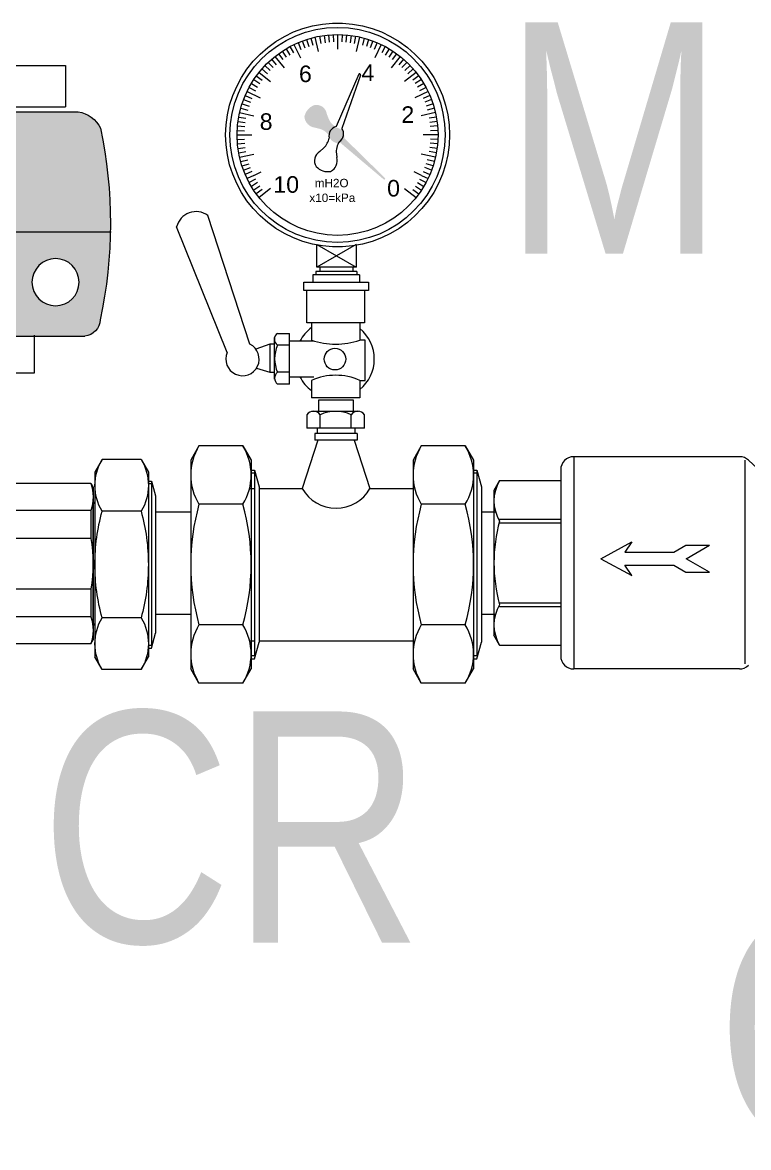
# Model space of a CAD drawing. Extents: x 2569 to 19597, y 1825 to 16548.
# Drawn here: x 12134.4 to 12448.3, y 12181.3 to 12667.9 of the extents above; entities that cross this region are included whole.
import ezdxf

# ---------------------------------------------------------------- set-up
doc = ezdxf.new("R2010")
doc.units = 0
for name, color, linetype, lineweight in [('SAN-MC-COLD WATER', 5, 'Continuous', 30), ('SAN-MC-TEXT', 7, 'Continuous', 5), ('SAN-MC-VALVE', 7, 'Continuous', 5)]:
    doc.layers.add(name, color=color, linetype=linetype, lineweight=lineweight)
doc.styles.get("Standard").update_dxf_attribs({"font": 'arial.ttf'})
doc.styles.add('Text 100', font='ARIALN.TTF', dxfattribs={"height": 100})

# ---------------------------------------------------------------- blocks, each defined once
blk = doc.blocks.new('Electrovana')
at = {"layer": 'SAN-MC-VALVE'}
h = blk.add_hatch(color=114, dxfattribs=at)
h.dxf.hatch_style = 1
h.paths.add_polyline_path([(147610.9, -110218, -0.142538), (147601.8, -110203.2), (147597.8, -110187.7, 0.265741), (147575.9, -110176.6), (147455.1, -110176.6, 0.235859), (147426.8, -110197.4, 0.055764), (147414.5, -110327.9), (147764.3, -110327.9), (147764.3, -110234.4, 0.33673), (147741.2, -110217.9)])
h = blk.add_hatch(color=114, dxfattribs=at)
h.dxf.hatch_style = 1
h.paths.add_polyline_path([(147709.9, -110459.7), (147709.9, -110408.3, -0.325364), (147725.3, -110393.6), (147764.3, -110393.6), (147764.3, -110327.9), (147414.5, -110327.9, 0.047546), (147427.2, -110439.1, 0.433153), (147451.3, -110459.7)])
h.paths.add_polyline_path([(147453.8, -110391.6, -1), (147513.1, -110391.6, -1)], flags=16)
at = {"layer": 'SAN-MC-VALVE', "linetype": 'Continuous'}
for p, q in [((147669.1, -110118.2), (147470.9, -110118.2)), ((147470.9, -110118.2), (147470.9, -110170.3)), ((147669.1, -110118.2), (147669.1, -110217.9)), ((147578.4, -110176.6), (147455.1, -110176.6)), ((147611.7, -110170.3), (147470.9, -110170.3)), ((147611.7, -110170.3), (147611.7, -110217.2)), ((147601.5, -110202.2), (147597.8, -110187.7)), ((147742.6, -110217.9), (147610.9, -110218)), ((147764.3, -110234.4), (147764.3, -110459.7)), ((147764.8, -110327.9), (147413.3, -110327.9)), ((147764.3, -110393.6), (147725.3, -110393.6)), ((147709.9, -110459.7), (147709.9, -110408.3)), ((147764.3, -110459.7), (147446.5, -110459.7)), ((147510.1, -110506.5), (147510.1, -110458.3)), ((147718.9, -110547.5), (147718.9, -110459.7)), ((147510.5, -110506.5), (147718.9, -110506.5)), ((147561.2, -110507), (147561.2, -110547.5)), ((147718.5, -110506.5), (147718.5, -110506.5)), ((147719.1, -110547.5), (147561, -110547.5)), ((147561, -110547.5), (147561, -110573.9)), ((147718.9, -110547.5), (147561.2, -110547.5)), ((147719.1, -110547.5), (147719.1, -110573.9)), ((147717.2, -110575.7), (147562.8, -110575.7)), ((147583.6, -110577.6), (147583.6, -110632.1)), ((147696.5, -110577.6), (147696.5, -110639)), ((147375.6, -110615.3), (147366.5, -110631.2)), ((147375.6, -110615.3), (147424.7, -110615.3)), ((147424.7, -110615.3), (147433.9, -110631.2)), ((147859.2, -110615.3), (147850, -110631.2)), ((147908.2, -110615.3), (147859.2, -110615.3)), ((147908.2, -110615.3), (147917.4, -110631.2)), ((147366.5, -110631.2), (147366.5, -110864.2)), ((147433.9, -110631.2), (147433.9, -110864.2)), ((147850, -110631.2), (147850, -110864.2)), ((147917.4, -110631.2), (147917.4, -110864.2)), ((147362.7, -110642.4), (147357.7, -110661)), ((147361.8, -110645.8), (147366.5, -110645.8)), ((147362.7, -110642.4), (147362.7, -110849.6)), ((147366.5, -110642.4), (147362.7, -110642.4)), ((147439.2, -110645.4), (147436.2, -110650.6)), ((147439.2, -110645.4), (147568, -110645.4)), ((147553.9, -110645.4), (147553.9, -110847.8)), ((147734.1, -110659.5), (147745, -110640.7)), ((147840.3, -110640.7), (147745, -110640.7)), ((147845.7, -110650.1), (147840.3, -110640.7)), ((147917.4, -110642.4), (147921.2, -110642.4)), ((147922.1, -110645.8), (147917.4, -110645.8)), ((147921.2, -110642.4), (147921.2, -110849.6)), ((147921.2, -110642.4), (147926.1, -110661)), ((147436.2, -110650.6), (147436.2, -110842.6)), ((147572.7, -110845.5), (147572.7, -110650.1)), ((147845.7, -110650.1), (147845.7, -110843.1)), ((147357.7, -110661), (147357.7, -110834.4)), ((147433.9, -110669.2), (147433.9, -110824.1)), ((147436.2, -110671.5), (147433.9, -110669.2)), ((147436.2, -110821.7), (147436.2, -110671.5)), ((147713.9, -110661.9), (147730.1, -110661.9)), ((147732.8, -110661.9), (147732.8, -110831.3)), ((147926.1, -110661), (147926.1, -110834.4)), ((147375.6, -110680.4), (147424.7, -110680.4)), ((147439.2, -110679.4), (147553.9, -110679.4)), ((147439.2, -110679.4), (147439.2, -110714.7)), ((147690.4, -110681.7), (147690.4, -110838.4)), ((147840.3, -110684.9), (147745, -110684.9)), ((147745, -110684.9), (147745, -110703)), ((147840.3, -110684.9), (147840.3, -110703)), ((147845.7, -110808.5), (147845.7, -110684.7)), ((147908.2, -110680.4), (147859.2, -110680.4)), ((147671.6, -110689.2), (147601, -110689.2)), ((147439.2, -110714.7), (147553.9, -110714.7)), ((147671.6, -110708), (147601, -110708)), ((147601, -110708), (147601, -110788.1)), ((147671.6, -110708), (147671.6, -110788.1)), ((147840.3, -110703), (147745, -110703)), ((147439.2, -110778.6), (147553.9, -110778.6)), ((147439.2, -110778.6), (147439.2, -110813.8)), ((147671.6, -110788.1), (147601, -110788.1)), ((147840.3, -110790.3), (147745, -110790.3)), ((147745, -110790.3), (147745, -110808.4)), ((147840.3, -110790.3), (147840.3, -110808.4)), ((147375.6, -110815), (147424.7, -110815)), ((147439.2, -110813.8), (147553.9, -110813.8)), ((147671.6, -110806.9), (147601, -110806.9)), ((147601, -110806.9), (147601, -110840.8)), ((147671.6, -110806.9), (147671.6, -110840.8)), ((147840.3, -110808.4), (147745, -110808.4)), ((147908.2, -110815), (147859.2, -110815)), ((147433.9, -110824.1), (147436.2, -110821.7)), ((147362.7, -110853), (147357.7, -110834.4)), ((147439.2, -110847.8), (147436.2, -110842.6)), ((147688.1, -110840.8), (147575.1, -110840.8)), ((147692.8, -110831.3), (147730.1, -110831.3)), ((147734.1, -110833.7), (147745, -110852.5)), ((147845.7, -110843.1), (147840.3, -110852.5)), ((147921.2, -110853), (147926.1, -110834.4)), ((147361.8, -110849.6), (147366.5, -110849.6)), ((147366.5, -110853), (147362.7, -110853)), ((147439.2, -110847.8), (147570.4, -110847.8)), ((147840.3, -110852.5), (147745, -110852.5)), ((147922.1, -110849.6), (147917.4, -110849.6)), ((147917.4, -110853), (147921.2, -110853)), ((147375.6, -110880.1), (147366.5, -110864.2)), ((147424.7, -110880.1), (147433.9, -110864.2)), ((147859.2, -110880.1), (147850, -110864.2)), ((147908.2, -110880.1), (147917.4, -110864.2)), ((147375.6, -110880.1), (147424.7, -110880.1)), ((147375.6, -110880.1), (147424.7, -110880.1)), ((147908.2, -110880.1), (147859.2, -110880.1)), ((147908.2, -110880.1), (147859.2, -110880.1))]:
    blk.add_line(p, q, dxfattribs=at)
at = {"layer": 'SAN-MC-VALVE'}
for p, q in [((147845.7, -110660.4), (147850, -110667.4)), ((147845.5, -110835.1), (147850, -110829.2))]:
    blk.add_line(p, q, dxfattribs=at)
blk.add_circle((147483.5, -110391.6), 29.7, dxfattribs=at)
at = {"layer": 'SAN-MC-VALVE', "linetype": 'Continuous'}
for centre, radius, start, end in [((147461.7, -110215.3), 39.3, 99.7422, 152.8269), ((147577.1, -110201.2), 24.7, 33.2981, 87.1742), ((148004.2, -110317.2), 589.8, 168.2727, 191.9282), ((147631.7, -110195), 31, 193.5778, 227.9574), ((147741.9, -110241.4), 23.5, 17.3011, 88.3073), ((147727.7, -110411.5), 18.1, 97.7386, 169.8307), ((147448.9, -110438.1), 21.7, 182.7072, 263.6129), ((147562.8, -110573.9), 1.88, 180, 270), ((147717.2, -110573.9), 1.88, 270, 0), ((147581.7, -110577.6), 1.88, 0, 90), ((147698.4, -110577.6), 1.88, 90, 180), ((147428.9, -110647.9), 62.5, 148.5878, 211.4122), ((147371.4, -110647.9), 62.5, 328.5878, 31.4122), ((147912.5, -110647.9), 62.5, 148.5878, 211.4122), ((147854.9, -110647.9), 62.5, 328.5878, 31.4122), ((147486.1, -110662.4), 49.9, 160.0653, 199.9347), ((147568, -110643.1), 2.35, 270, 0), ((147705.8, -110583.4), 148.9, 204.6105, 225.2758), ((147787.1, -110662.8), 47.6, 152.3465, 207.6535), ((147798.2, -110662.8), 47.6, 332.3465, 27.6535), ((147713.9, -110659.5), 2.35, 180, 270), ((147730.1, -110657.2), 4.71, 270, 330), ((147655.9, -110622.8), 68.2, 283.3029, 325.7556), ((147618.3, -110747.7), 251.8, 164.5036, 180), ((147182.1, -110747.7), 251.8, 0, 15.4964), ((148101.8, -110747.7), 251.8, 164.5036, 180), ((147665.6, -110747.7), 251.8, 0, 15.4964), ((147608.5, -110746.6), 172.3, 169.3114, 190.6886), ((147917.6, -110746.6), 178, 165.8047, 194.1953), ((147667.7, -110746.6), 178, 345.8047, 14.1953), ((147618.3, -110747.7), 251.8, 180, 195.4964), ((147182.1, -110747.7), 251.8, 344.5036, 0), ((148101.8, -110747.7), 251.8, 180, 195.4964), ((147665.6, -110747.7), 251.8, 344.5036, 0), ((147428.9, -110847.5), 62.5, 148.5878, 211.4122), ((147371.4, -110847.5), 62.5, 328.5878, 31.4122), ((147486.1, -110830.8), 49.9, 160.0653, 199.9347), ((147787.1, -110830.4), 47.6, 152.3465, 207.6535), ((147798.2, -110830.4), 47.6, 332.3465, 27.6535), ((147912.5, -110847.5), 62.5, 148.5878, 211.4122), ((147854.9, -110847.5), 62.5, 328.5878, 31.4122), ((147575.1, -110843.1), 2.35, 90, 180), ((147688.1, -110838.4), 2.35, 270, 0), ((147692.8, -110833.7), 2.35, 90, 180), ((147730.1, -110836.1), 4.71, 30, 90), ((147570.4, -110845.5), 2.35, 270, 0)]:
    blk.add_arc(centre, radius, start, end, dxfattribs=at)
at = {"layer": 'SAN-MC-VALVE'}
blk.add_arc((147635.6, -110708.4), 92.3, 31.9388, 134.9687, dxfattribs=at)

msp = doc.modelspace()

# ---------------------------------------------------------------- hatches: boundary and pattern name
at = {"layer": 'SAN-MC-VALVE', "lineweight": 5}
h = msp.add_hatch(color=1, dxfattribs=at)
edge = h.paths.add_edge_path()
edge.add_arc((12269.42007, 12618.38099), 4.16885, 353.2811798, 441.6483664, ccw=False)
edge.add_line((12273.56029, 12617.89325), (12291.17521, 12600.59716))
edge.add_arc((12290.86095, 12600.3392), 0.40658, 222.0192098, 399.3813084, ccw=False)
edge.add_line((12290.55889, 12600.06704), (12271.86892, 12615.86806))
edge.add_arc((12270.88272, 12619.70068), 3.95747, 191.4663448, 284.4301322, ccw=False)
edge.add_arc((12261.12737, 12615.17566), 6.96509, 392.4606872, 438.8678984)
edge.add_line((12262.47213, 12622.0097), (12260.98388, 12622.41045))
edge.add_arc((12261.45602, 12627.53923), 5.15047, 184.737141, 264.740321, ccw=False)
edge.add_arc((12262.91567, 12625.86664), 6.70947, 470.7786828, 529.2867513, ccw=False)
edge.add_arc((12261.55326, 12627.76449), 4.49205, 367.5083836, 463.0961623, ccw=False)
edge.add_line((12266.00679, 12628.35147), (12266.85222, 12626.15984))
edge.add_arc((12274.67972, 12629.75234), 8.61253, 204.6531949, 237.2897758)

# ---------------------------------------------------------------- linework, layer by layer
for p, q in [((12262.90833, 12661.99887), (12263.47442, 12658.8795)), ((12264.83324, 12662.30374), (12265.25881, 12659.16212)), ((12266.76989, 12662.52195), (12267.05408, 12659.36439)), ((12268.71438, 12662.65305), (12268.85662, 12659.48592)), ((12270.66279, 12662.69678), (12270.66279, 12656.34211)), ((12272.61121, 12662.65305), (12272.46897, 12659.48592)), ((12274.55569, 12662.52195), (12274.27151, 12659.36439)), ((12276.49234, 12662.30374), (12276.06678, 12659.16212)), ((12278.41725, 12661.99887), (12277.85117, 12658.8795)), ((12250.08339, 12657.51122), (12251.5857, 12654.71945)), ((12251.81987, 12658.39601), (12254.57706, 12652.67065)), ((12253.5943, 12659.20199), (12254.84032, 12656.2868)), ((12255.40311, 12659.92756), (12256.51708, 12656.95939)), ((12257.24265, 12660.57124), (12258.22233, 12657.55609)), ((12259.10921, 12661.13174), (12259.95263, 12658.07567)), ((12262.41309, 12655.41259), (12260.99904, 12661.60794)), ((12278.9125, 12655.41259), (12280.32654, 12661.60794)), ((12282.21638, 12661.13174), (12281.37295, 12658.07567)), ((12284.08294, 12660.57124), (12283.10326, 12657.55609)), ((12285.92248, 12659.92756), (12284.80851, 12656.95939)), ((12287.73128, 12659.20199), (12286.48527, 12656.2868)), ((12289.50572, 12658.39601), (12286.74853, 12652.67065)), ((12291.2422, 12657.51122), (12289.73989, 12654.71945)), ((12243.58556, 12653.22205), (12247.54763, 12648.25377)), ((12245.13616, 12654.40267), (12246.99963, 12651.83783)), ((12246.73816, 12655.51254), (12248.48468, 12652.86668)), ((12248.38834, 12656.54942), (12250.0144, 12653.82787)), ((12292.93724, 12656.54942), (12291.31119, 12653.82787)), ((12294.58743, 12655.51254), (12292.84091, 12652.86668)), ((12297.74002, 12653.22205), (12293.77795, 12648.25377)), ((12296.18943, 12654.40267), (12294.32596, 12651.83783)), ((12237.95802, 12647.84157), (12240.3455, 12645.7557)), ((12239.27289, 12649.28009), (12241.56438, 12647.0892)), ((12240.65098, 12650.65818), (12242.84186, 12648.36669)), ((12242.0895, 12651.97304), (12244.17537, 12649.58557)), ((12299.23609, 12651.97304), (12297.15021, 12649.58557)), ((12300.67461, 12650.65818), (12298.48372, 12648.36669)), ((12302.05269, 12649.28009), (12299.7612, 12647.0892)), ((12303.36756, 12647.84157), (12300.98008, 12645.7557)), ((12234.41852, 12643.19291), (12237.06439, 12641.44639)), ((12235.52839, 12644.79491), (12238.09324, 12642.93144)), ((12236.70902, 12646.34551), (12241.6773, 12642.38344)), ((12279.83103, 12645.56277), (12270.05, 12622.89625)), ((12280.54772, 12645.17906), (12272.54883, 12622.0489)), ((12304.61657, 12646.34551), (12299.64829, 12642.38344)), ((12305.79719, 12644.79491), (12303.23235, 12642.93144)), ((12306.90706, 12643.19291), (12304.2612, 12641.44639)), ((12231.53506, 12638.1112), (12237.26042, 12635.35401)), ((12232.41985, 12639.84768), (12235.21161, 12638.34537)), ((12233.38165, 12641.54272), (12236.1032, 12639.91667)), ((12309.79052, 12638.1112), (12304.06517, 12635.35401)), ((12307.94394, 12641.54272), (12305.22238, 12639.91667)), ((12308.90574, 12639.84768), (12306.11397, 12638.34537)), ((12229.35983, 12632.68842), (12232.37498, 12631.70874)), ((12230.00351, 12634.52796), (12232.97168, 12633.41399)), ((12230.72908, 12636.33677), (12233.64427, 12635.09075)), ((12310.59651, 12636.33677), (12307.68131, 12635.09075)), ((12311.32207, 12634.52796), (12308.35391, 12633.41399)), ((12311.96576, 12632.68842), (12308.9506, 12631.70874)), ((12228.32313, 12628.93203), (12234.51847, 12627.51798)), ((12228.79933, 12630.82186), (12231.8554, 12629.97844)), ((12313.00245, 12628.93203), (12306.80711, 12627.51798)), ((12312.52626, 12630.82186), (12309.47019, 12629.97844)), ((12227.40912, 12623.16118), (12230.56667, 12622.87699)), ((12227.62733, 12625.09783), (12230.76895, 12624.67226)), ((12227.9322, 12627.02273), (12231.05157, 12626.45665)), ((12313.39338, 12627.02273), (12310.27401, 12626.45665)), ((12313.69826, 12625.09783), (12310.55663, 12624.67226)), ((12313.91647, 12623.16118), (12310.75891, 12622.87699)), ((12227.23429, 12619.26828), (12233.58896, 12619.26828)), ((12227.27802, 12621.21669), (12230.44514, 12621.07445)), ((12314.0913, 12619.26828), (12307.73663, 12619.26828)), ((12314.04757, 12621.21669), (12310.88044, 12621.07445)), ((12227.27802, 12617.31986), (12230.44514, 12617.4621)), ((12227.40912, 12615.37537), (12230.56667, 12615.65956)), ((12227.62733, 12613.43873), (12230.76895, 12613.86429)), ((12264.75829, 12613.65869), (12263.01893, 12612.07988)), ((12313.69826, 12613.43873), (12310.55663, 12613.86429)), ((12313.91647, 12615.37537), (12310.75891, 12615.65956)), ((12314.04757, 12617.31986), (12310.88044, 12617.4621)), ((12227.9322, 12611.51382), (12231.05157, 12612.0799)), ((12228.32313, 12609.60452), (12234.51847, 12611.01857)), ((12228.79933, 12607.71469), (12231.8554, 12608.55811)), ((12270.20861, 12611.0697), (12270.37144, 12609.53706)), ((12313.00245, 12609.60452), (12306.80711, 12611.01857)), ((12312.52626, 12607.71469), (12309.47019, 12608.55811)), ((12313.39338, 12611.51382), (12310.27401, 12612.0799)), ((12229.35983, 12605.84813), (12232.37498, 12606.82781)), ((12230.00351, 12604.00859), (12232.97168, 12605.12256)), ((12311.32207, 12604.00859), (12308.35391, 12605.12256)), ((12311.96576, 12605.84813), (12308.9506, 12606.82781)), ((12233.64427, 12603.4458), (12230.72908, 12602.19979)), ((12234.39655, 12601.79027), (12231.5382, 12600.41885)), ((12235.21022, 12600.19377), (12232.419, 12598.69044)), ((12236.09941, 12598.62624), (12233.37932, 12596.99771)), ((12234.39655, 12601.79027), (12237.60354, 12603.33584)), ((12306.92904, 12601.79027), (12303.72204, 12603.33584)), ((12305.22618, 12598.62624), (12307.94626, 12596.99771)), ((12306.11536, 12600.19377), (12308.90659, 12598.69044)), ((12306.92904, 12601.79027), (12309.78739, 12600.41885)), ((12307.68131, 12603.4458), (12310.59651, 12602.19979)), ((12237.01983, 12597.15781), (12234.39136, 12595.38485)), ((12238.09324, 12595.60511), (12235.52839, 12593.74164)), ((12241.66964, 12596.16273), (12236.70902, 12592.19105)), ((12299.65595, 12596.16273), (12304.61657, 12592.19105)), ((12303.23235, 12595.60511), (12305.79719, 12593.74164)), ((12304.30575, 12597.15781), (12306.93423, 12595.38485)), ((12232.75406, 12528.76181), (12214.61243, 12584.43154)), ((12222.97606, 12525.20291), (12201.08953, 12579.50961)), ((12278.63623, 12571.81781), (12261.70183, 12562.14101)), ((12261.76043, 12562.03218), (12261.74168, 12571.81781)), ((12261.74168, 12571.81781), (12278.63623, 12562.14101)), ((12278.63623, 12571.81781), (12278.63623, 12562.14101)), ((12261.31159, 12560.23563), (12261.31159, 12558.68644)), ((12279.01519, 12560.23563), (12261.31159, 12560.23563)), ((12278.64621, 12562.14101), (12261.70183, 12562.14101)), ((12263.02323, 12562.18107), (12263.02323, 12560.23563)), ((12277.30355, 12562.14101), (12277.30355, 12560.23563)), ((12279.01519, 12560.23563), (12279.01519, 12558.68644)), ((12280.2069, 12558.68644), (12259.9461, 12558.68644)), ((12259.9461, 12558.68644), (12259.9461, 12555.52685)), ((12280.2069, 12558.68644), (12280.2069, 12555.52685)), ((12259.41442, 12537.99833), (12259.41442, 12530.5518)), ((12280.30294, 12537.99833), (12280.30294, 12530.5518)), ((12249.85487, 12511.47796), (12249.85487, 12533.41372)), ((12241.31159, 12528.70511), (12235.28864, 12526.67221)), ((12249.85487, 12528.36875), (12244.73743, 12528.36875)), ((12235.57606, 12518.35683), (12241.31159, 12516.63923)), ((12249.85487, 12516.58293), (12244.73743, 12516.58293)), ((12259.41442, 12513.06628), (12259.41442, 12505.61974)), ((12280.30294, 12513.06628), (12280.30294, 12505.61974)), ((12280.30294, 12505.61974), (12259.41442, 12505.61974)), ((12263.14802, 12492.42783), (12263.14802, 12498.22589)), ((12276.50136, 12492.42783), (12276.50136, 12498.22589)), ((12282.28529, 12492.42783), (12257.43207, 12492.42783)), ((12261.90315, 12492.47322), (12261.90315, 12490.12209)), ((12278.08274, 12492.62017), (12278.08274, 12490.26904)), ((12260.8627, 12490.11271), (12260.8627, 12487.26085)), ((12279.15857, 12490.11271), (12260.8627, 12490.11271)), ((12279.15857, 12487.26085), (12260.8627, 12487.26085)), ((12279.15857, 12490.11271), (12279.15857, 12487.26085)), ((12384.54241, 12435.94301), (12397.84826, 12443.22816)), ((12397.84826, 12443.22816), (12394.90073, 12438.76306)), ((12394.90073, 12438.76306), (12416.02424, 12438.76306)), ((12416.02424, 12438.76306), (12421.23458, 12441.77113)), ((12421.23458, 12441.77113), (12431.54337, 12441.77113)), ((12421.44869, 12435.94301), (12431.54337, 12441.77113)), ((12384.54241, 12435.94301), (12397.84826, 12428.65786)), ((12431.54337, 12430.11489), (12421.44869, 12435.94301)), ((12394.90073, 12433.12295), (12416.02424, 12433.12295)), ((12397.84826, 12428.65786), (12394.90073, 12433.12295)), ((12416.02424, 12433.12295), (12421.23458, 12430.11489)), ((12421.23458, 12430.11489), (12431.54337, 12430.11489))]:
    msp.add_line(p, q, dxfattribs=at)
at = {"layer": 'SAN-MC-VALVE', "linetype": 'Continuous', "lineweight": 5}
for p, q in [((12210.72912, 12484.76165), (12207.1801, 12478.61457)), ((12229.75844, 12484.76165), (12210.72912, 12484.76165)), ((12229.75844, 12484.76165), (12233.30746, 12478.61457)), ((12306.87391, 12484.76165), (12303.32489, 12478.61457)), ((12325.90323, 12484.76165), (12306.87391, 12484.76165)), ((12325.90323, 12484.76165), (12329.45225, 12478.61457)), ((12207.1801, 12478.61457), (12207.1801, 12388.25745)), ((12233.30746, 12478.61457), (12233.30746, 12388.25745)), ((12303.32489, 12478.61457), (12303.32489, 12388.25745)), ((12329.45225, 12478.61457), (12329.45225, 12388.25745)), ((12372.7746, 12480.07608), (12372.7746, 12388.2715)), ((12444.48736, 12480.07608), (12372.7746, 12480.07608)), ((12446.69728, 12478.58582), (12446.69728, 12390.51293)), ((12457.85171, 12469.72976), (12448.31752, 12478.57322)), ((12233.30746, 12474.26001), (12234.76809, 12474.26001)), ((12235.11813, 12472.95364), (12233.30746, 12472.95364)), ((12234.76809, 12474.26001), (12234.76809, 12393.91838)), ((12234.76809, 12474.26001), (12236.69638, 12467.06354)), ((12329.45225, 12474.26001), (12330.91288, 12474.26001)), ((12331.26292, 12472.95364), (12329.45225, 12472.95364)), ((12330.91288, 12474.26001), (12330.91288, 12393.91838)), ((12330.91288, 12474.26001), (12332.84117, 12467.06354)), ((12367.14241, 12474.4439), (12367.14241, 12393.90368)), ((12340.73847, 12469.77486), (12338.27676, 12465.51105)), ((12340.73847, 12469.77486), (12367.12442, 12469.77486)), ((12232.60916, 12466.36737), (12234.76809, 12466.36737)), ((12236.69638, 12467.06354), (12236.69638, 12399.80848)), ((12332.84117, 12467.06354), (12332.84117, 12399.80848)), ((12338.27676, 12465.51105), (12338.27676, 12402.83653)), ((12229.75844, 12459.51986), (12210.72912, 12459.51986)), ((12325.90323, 12459.51986), (12306.87391, 12459.51986)), ((12191.85789, 12456.21333), (12207.1801, 12456.21333)), ((12332.84117, 12456.21333), (12338.77124, 12456.21333)), ((12340.73847, 12453.04873), (12367.12442, 12453.04873)), ((12340.73847, 12451.484), (12367.12442, 12451.484)), ((12340.73847, 12416.86453), (12367.12442, 12416.86453)), ((12340.73847, 12415.29981), (12367.12442, 12415.29981)), ((12191.85789, 12411.96506), (12207.1801, 12411.96506)), ((12332.84117, 12411.96506), (12338.77124, 12411.96506)), ((12229.75844, 12407.35216), (12210.72912, 12407.35216)), ((12325.90323, 12407.35216), (12306.87391, 12407.35216)), ((12232.60916, 12400.50465), (12234.76809, 12400.50465)), ((12234.76809, 12392.61201), (12236.69638, 12399.80848)), ((12330.91288, 12392.61201), (12332.84117, 12399.80848)), ((12340.73847, 12398.57272), (12338.27676, 12402.83653)), ((12340.73847, 12398.57272), (12367.12442, 12398.57272)), ((12235.11813, 12393.91838), (12233.30746, 12393.91838)), ((12233.30746, 12392.61201), (12234.76809, 12392.61201)), ((12331.26292, 12393.91838), (12329.45225, 12393.91838)), ((12329.45225, 12392.61201), (12330.91288, 12392.61201)), ((12210.72912, 12382.11037), (12207.1801, 12388.25745)), ((12229.75844, 12382.11037), (12233.30746, 12388.25745)), ((12306.87391, 12382.11037), (12303.32489, 12388.25745)), ((12325.90323, 12382.11037), (12329.45225, 12388.25745)), ((12444.41343, 12388.2715), (12372.7746, 12388.2715)), ((12229.75844, 12382.11037), (12210.72912, 12382.11037)), ((12325.90323, 12382.11037), (12306.87391, 12382.11037))]:
    msp.add_line(p, q, dxfattribs=at)
at = {"layer": 'SAN-MC-VALVE'}
for p, q in [((12236.69638, 12466.36737), (12255.34896, 12466.36737)), ((12284.67231, 12466.36737), (12303.32489, 12466.36737)), ((12236.69638, 12400.50465), (12303.32489, 12400.50465))]:
    msp.add_line(p, q, dxfattribs=at)
at = {"layer": 'SAN-MC-VALVE', "lineweight": 5}
for points in [[(12222.24073, 12619.26828), (12222.43566, 12623.6088), (12223.01889, 12627.91437), (12223.98572, 12632.15033), (12225.32837, 12636.28257), (12227.03602, 12640.27782), (12229.09493, 12644.10392), (12231.48852, 12647.73005), (12234.19752, 12651.12703), (12237.20011, 12654.26749), (12240.47213, 12657.12617), (12243.98722, 12659.68003), (12247.71709, 12661.90853), (12251.63171, 12663.79371), (12255.69955, 12665.32039), (12259.88787, 12666.4763), (12264.16294, 12667.25211), (12268.49035, 12667.64158), (12272.83524, 12667.64158), (12277.16264, 12667.25211), (12281.43772, 12666.4763), (12285.62603, 12665.32039), (12289.69388, 12663.79371), (12293.60849, 12661.90853), (12297.33836, 12659.68003), (12300.85346, 12657.12617), (12304.12547, 12654.26749), (12307.12807, 12651.12703), (12309.83706, 12647.73005), (12312.23065, 12644.10392), (12314.28956, 12640.27782), (12315.99722, 12636.28257), (12317.33986, 12632.15033), (12318.30669, 12627.91437), (12318.88992, 12623.6088), (12319.08486, 12619.26828), (12318.88992, 12614.92776), (12318.30669, 12610.62218), (12317.33986, 12606.38622), (12315.99722, 12602.25398), (12314.28956, 12598.25873), (12312.23065, 12594.43263), (12309.83706, 12590.8065), (12307.12807, 12587.40953), (12304.12547, 12584.26906), (12300.85346, 12581.41038), (12297.33836, 12578.85652), (12293.60849, 12576.62802), (12289.69388, 12574.74284), (12285.62603, 12573.21616), (12281.43772, 12572.06025), (12277.16264, 12571.28444), (12272.83524, 12570.89497), (12268.49035, 12570.89497), (12264.16294, 12571.28444), (12259.88787, 12572.06025), (12255.69955, 12573.21616), (12251.63171, 12574.74284), (12247.71709, 12576.62802), (12243.98722, 12578.85652), (12240.47213, 12581.41038), (12237.20011, 12584.26906), (12234.19752, 12587.40953), (12231.48852, 12590.8065), (12229.09493, 12594.43263), (12227.03602, 12598.25873), (12225.32837, 12602.25398), (12223.98572, 12606.38622), (12223.01889, 12610.62218), (12222.43566, 12614.92776)], [(12284.02871, 12552.00231), (12256.12429, 12552.00231), (12256.12429, 12555.52685), (12284.02871, 12555.52685)]]:
    msp.add_lwpolyline(points, close=True, dxfattribs=at)
for points in [[(12282.36511, 12552.00231), (12282.36511, 12537.99833), (12257.35225, 12537.99833), (12257.35225, 12552.00231)], [(12243.44304, 12513.68816), (12243.44304, 12531.65618)], [(12244.73743, 12533.41372), (12249.85487, 12533.41372)], [(12280.30294, 12513.06628), (12282.55425, 12513.06628), (12282.55425, 12530.5518), (12280.30294, 12530.5518)], [(12243.44304, 12528.70511), (12241.31159, 12528.70511), (12241.31159, 12516.63923), (12243.44304, 12516.63923)], [(12260.32881, 12530.02819), (12249.85487, 12530.02819)], [(12249.85487, 12511.47796), (12244.73743, 12511.47796)], [(12249.85487, 12514.59525), (12260.32881, 12514.59525)], [(12277.61428, 12499.69244), (12277.61428, 12504.50837), (12262.39847, 12504.50837), (12262.39847, 12499.69244)], [(12257.43207, 12498.22589), (12257.43207, 12492.42783)], [(12279.78113, 12499.69244), (12259.42336, 12499.69244)], [(12282.28529, 12492.42783), (12282.28529, 12498.22589)], [(12262.15318, 12487.26085), (12255.34896, 12466.36737)], [(12277.81876, 12487.26085), (12284.67231, 12466.36737)]]:
    msp.add_lwpolyline(points, dxfattribs=at)
for centre, radius in [((12270.66279, 12619.26828), 46.52903), ((12270.66279, 12619.26828), 43.42851), ((12269.54704, 12522.31172), 4.68335)]:
    msp.add_circle(centre, radius, dxfattribs=at)
for centre, radius, start, end in [((12280.13109, 12645.26206), 0.42481, 348.7339274, 134.9378924), ((12271.08794, 12618.85867), 4.16885, 104.4168306, 192.7840172), ((12269.32963, 12619.74708), 3.95747, 302.6019956, 35.5657829), ((12258.58504, 12619.66425), 8.61253, 315.7888457, 348.4254266), ((12277.06781, 12612.2796), 6.96509, 143.5963379, 190.0035491), ((12265.17227, 12608.13759), 4.49205, 118.6440344, 214.231813), ((12265.41743, 12608.12812), 5.15047, 295.8727917, 15.8759717), ((12266.4512, 12610.09268), 6.70947, 221.9143336, 280.4224021), ((12209.51036, 12577.41147), 8.67828, 53.9910057, 166.0089943), ((12269.54704, 12522.31172), 17.00435, 126.5757143, 153.0126275), ((12269.54704, 12522.31172), 17.00435, 309.2376165, 50.7623835), ((12246.32208, 12530.89123), 2.97893, 122.1373701, 237.8626299), ((12269.85868, 12559.76095), 31.02026, 250.3245679, 289.6754321), ((12229.56503, 12522.31172), 7.19539, 156.3084971, 63.6915029), ((12257.504, 12522.47584), 14.06099, 155.2224552, 204.7775448), ((12246.56166, 12514.03044), 3.13736, 125.5529371, 234.4470629), ((12269.54704, 12522.31172), 17.00435, 206.9873725, 233.4242857), ((12269.85868, 12489.88317), 25.42713, 65.7478746, 114.2521254), ((12260.29004, 12496.43048), 3.37513, 32.1373701, 147.8626299), ((12269.82469, 12483.76137), 15.9311, 65.2224552, 114.7775448), ((12279.39332, 12496.15903), 3.55462, 35.5529371, 144.4470629), ((12270.01063, 12474.55215), 16.79153, 209.1721308, 330.8278692)]:
    msp.add_arc(centre, radius, start, end, dxfattribs=at)
at = {"layer": 'SAN-MC-VALVE', "linetype": 'Continuous', "lineweight": 5}
for centre, radius, start, end in [((12231.39559, 12472.14076), 24.21549, 148.5878334, 211.4121666), ((12209.09197, 12472.14076), 24.21549, 328.5878334, 31.4121666), ((12327.54038, 12472.14076), 24.21549, 148.5878334, 211.4121666), ((12305.23676, 12472.14076), 24.21549, 328.5878334, 31.4121666), ((12372.7746, 12474.4439), 5.63218, 90, 180), ((12444.48736, 12474.4439), 5.63218, 47.1524592, 90), ((12355.07338, 12461.02061), 16.79662, 148.5878334, 211.4121666), ((12304.80749, 12433.43601), 97.62739, 164.5036292, 195.4963876), ((12135.68007, 12433.43601), 97.62739, 344.5035917, 15.4963876), ((12400.95228, 12433.43601), 97.62739, 164.5036292, 195.4963876), ((12231.82486, 12433.43601), 97.62739, 344.5035917, 15.4963876), ((12405.99417, 12434.17379), 67.71741, 164.5036292, 195.4963876), ((12355.07338, 12407.32696), 16.79662, 148.5878334, 211.4121666), ((12231.39559, 12394.73126), 24.21549, 148.5878334, 211.4121666), ((12209.09197, 12394.73126), 24.21549, 328.5878334, 31.4121666), ((12327.54038, 12394.73126), 24.21549, 148.5878334, 211.4121666), ((12305.23676, 12394.73126), 24.21549, 328.5878334, 31.4121666), ((12372.7746, 12393.90368), 5.63218, 180, 270), ((12444.41343, 12393.90368), 5.63218, 270, 314.1450144)]:
    msp.add_arc(centre, radius, start, end, dxfattribs=at)

# ---------------------------------------------------------------- block references
at = {"layer": 'SAN-MC-COLD WATER', "xscale": -0.3429999999999999, "yscale": 0.3429999999999999, "zscale": 0.3429999999999999}
msp.add_blockref('Electrovana', (62735.56235, 50419.89368), dxfattribs=at)

# ---------------------------------------------------------------- texts
at = {"layer": 'SAN-MC-TEXT', "char_height": 100, "attachment_point": 1, "style": 'Text 100'}
for s, insert, width in [('M', (12342.41472, 12667.90119), 177.7029115), ('CR', (12142.14502, 12369.89442), 476.5850384), ('\\A1;CA', (12434.42227, 12282.70034), 691.2495035)]:
    msp.add_mtext(s, dxfattribs=dict(at, insert=insert, width=width))
at = {"layer": 'SAN-MC-VALVE', "lineweight": 5, "attachment_point": 3}
for s, insert, char_height, width in [('{\\fArial|b0|i0|c0|p34;6}', (12259.525, 12649.27156), 7.1583126, 19.0316268), ('{\\fArial|b0|i0|c0|p34;4}', (12286.58398, 12649.77497), 7.1583126, 19.0316268), ('{\\fArial|b0|i0|c0|p34;8}', (12242.55733, 12628.61493), 7.1583126, 19.0316268), ('{\\fArial|b0|i0|c0|p34;2}', (12303.81082, 12631.63809), 7.1583126, 19.0316268), ('{\\fArial|b0|i0|c0|p34;10}', (12254.01403, 12601.42642), 7.1583126, 19.0316268), ('{\\fArial|b0|i0|c0|p34;mH2O}', (12275.42106, 12600.27854), 3.6288, 16.2475891), ('{\\fArial|b0|i0|c0|p34;0}', (12297.65218, 12599.79318), 7.1583126, 19.0316268), ('{\\fArial|b0|i0|c0|p34;x10=kPa}', (12278.33314, 12593.89766), 3.6288, 16.2475891)]:
    msp.add_mtext(s, dxfattribs=dict(at, insert=insert, char_height=char_height, width=width))

doc.saveas('drawing.dxf')
